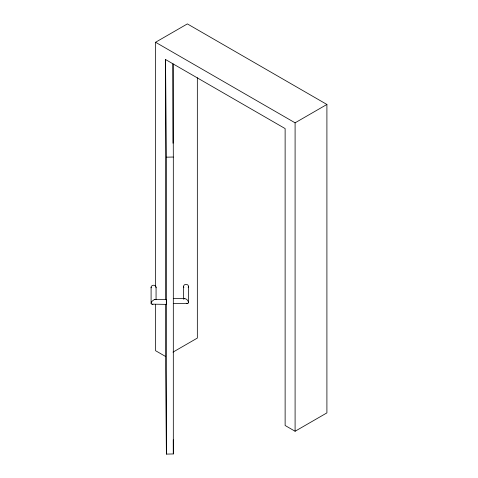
<?xml version="1.0" encoding="UTF-8"?>
<svg xmlns="http://www.w3.org/2000/svg" width="478" height="478" viewBox="0 0 478 478"><rect width="100%" height="100%" fill="white"/><g stroke="black" fill="none" stroke-linecap="round" stroke-linejoin="round"><path stroke-width="0.72" d="M151.096 303.333L151.825 301.475L154.227 299.569L166.32 299.425L166.32 304.372L151.43 304.151L151.096 303.333L151.096 287.254M188.517 286.406L188.517 302.478L188.183 303.303L173.299 303.518M183.63 299.138L183.881 298.792C186.02 298.033 188.242 300.471 188.517 302.478M155.559 286.471L155.559 42.267L187.37 23.9L326.904 104.461L326.904 412.89L295.093 431.252L285.127 425.498L285.127 128.576L165.525 59.529L165.525 299.748M155.559 42.267L295.093 122.822L326.904 104.461M173 352.131L197.336 338.083L197.336 77.717M152.339 304.372L152.942 304.229M173.317 157.029L173.317 453.951L166.386 454.1L166.386 157.178L173.317 157.029L173.03 63.861M173.299 298.571L184.789 298.571M154.824 299.425L155.338 299.449M186.677 303.375L187.274 303.518M166.386 454.1L165.525 356.451L155.559 350.697L155.559 304.39M165.525 59.529L166.386 157.178M173.275 439.826L173.317 453.951M295.093 122.822L295.093 431.252M183.546 286.406L183.546 298.875M173 64.166L173 143.245M165.525 304.229L165.525 356.451M156.067 287.254L156.067 299.73M183.881 287.421A2.486 2.031 0 0 1 186.032 284.374A2.486 2.031 0 0 1 188.183 287.421M151.185 287.78A2.486 2.031 0 0 1 153.581 285.229A2.486 2.031 0 0 1 155.983 287.78"/></g></svg>
